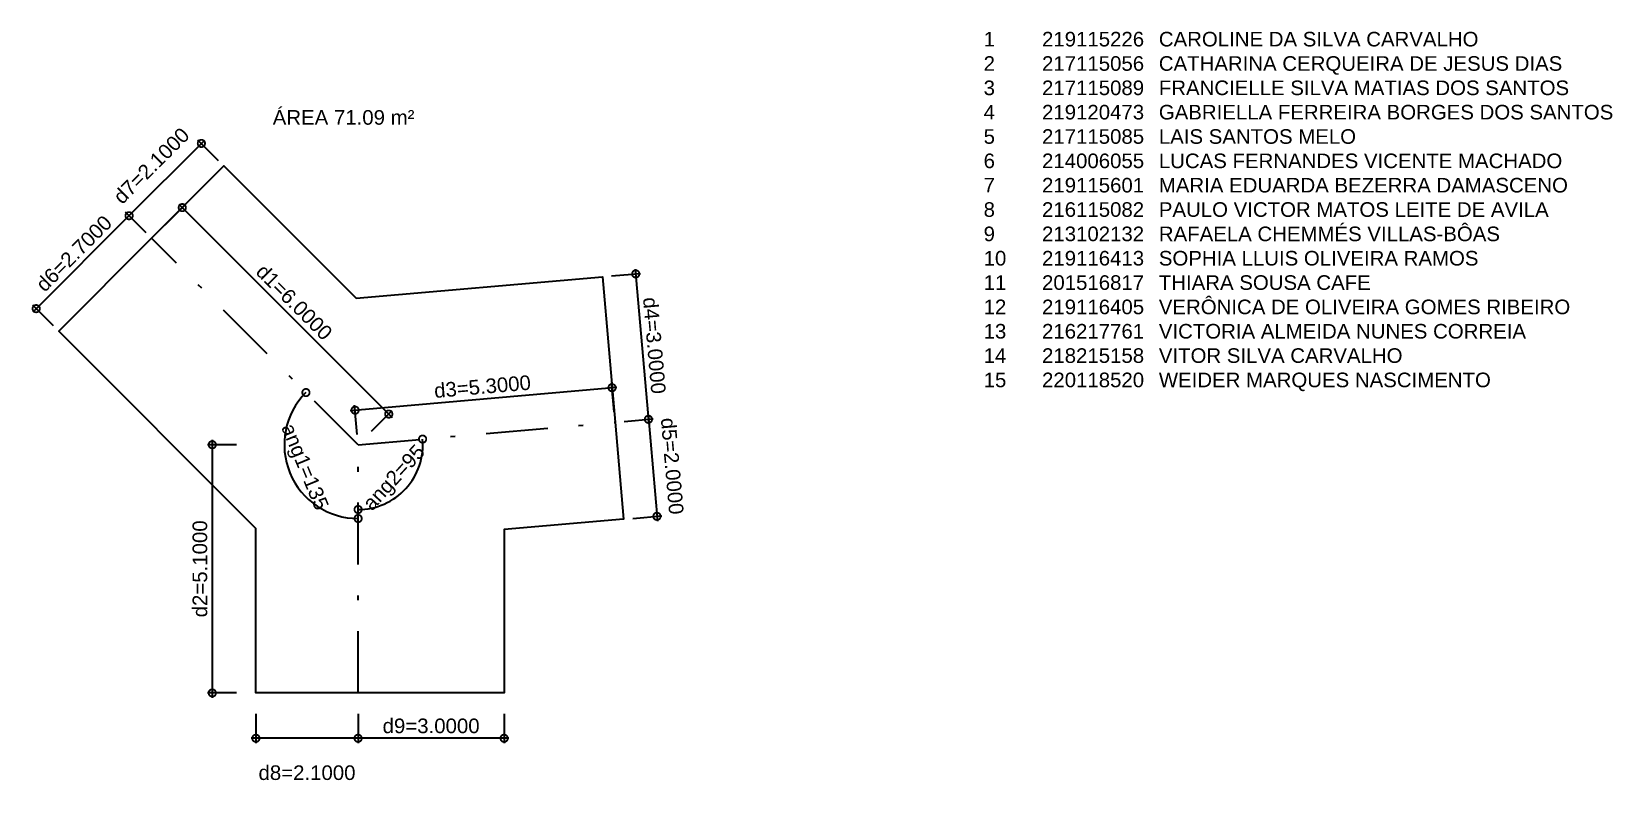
# Model space of a CAD drawing. Header units: metres. Extents: x -6.9 to 25.5, y -8.8 to 6.6.
import ezdxf

# ---------------------------------------------------------------- set-up
doc = ezdxf.new("R2010")
doc.units = ezdxf.units.M
doc.header["$LTSCALE"] = 0.1
doc.linetypes.add('DASHDOT', pattern=[25.4, 12.7, -6.35, 0, -6.35])
doc.layers.add('ARQ_EIXO CINZA 04', color=139, linetype='DASHDOT')
doc.layers.add('SIMB_01', color=1, linetype='Continuous')
doc.layers.add('COTA AZUL', color=5, linetype='Continuous', lineweight=25, true_color=0x0000ff)
doc.styles.add('Annot_3.0mm', font='arial.ttf', dxfattribs={"height": 3})
doc.styles.add('cota', font='arial.ttf')
doc.dimstyles.new('Info 01 - annot', dxfattribs={"dimtxt": 3, "dimasz": 3, "dimexe": 1, "dimexo": 1, "dimgap": 1, "dimtad": 1, "dimzin": 4, "dimtxsty": 'cota', "dimblk": 'DOTSMALL', "dimcen": 2, "dimdle": 1, "dimclrd": 256, "dimclre": 256, "dimclrt": 1, "dimazin": 2, "dimtfac": 0.09, "dimtmove": 2, "dimatfit": 2, "dimfxl": 5, "dimfxlon": 1, "dimtolj": 1, "dimtzin": 4, "dimlwd": -1, "dimarcsym": 1})

# ---------------------------------------------------------------- blocks, each defined once
blk = doc.blocks.new('_DotSmall')
at = {"color": 0, "linetype": 'ByBlock', "const_width": 0.5}
blk.add_lwpolyline([(-0.0625, 0, 1), (0.0625, 0, 1)], format="xyb", close=True, dxfattribs=at)
blk = doc.blocks.new('*D7')
at = {"layer": 'COTA AZUL', "lineweight": -2, "transparency": 16777216}
for p, q in [((-4.208, 2.643), (-3.783, 3.067)), ((0.035, -1.6), (0.459, -1.176))]:
    blk.add_line(p, q, dxfattribs=at)
at = {"layer": 'COTA AZUL', "transparency": 16777216}
blk.add_line((-3.925, 3.067), (0.459, -1.317), dxfattribs=at)
at = {"layer": 'Defpoints', "color": 0, "transparency": 16777216}
for p in [(-4.484, 2.366), (0.389, -1.246), (-0.241, -1.876)]:
    blk.add_point(p, dxfattribs=at)
at = {"layer": 'COTA AZUL', "transparency": 16777216, "xscale": 0.3, "yscale": 0.3, "zscale": 0.3}
for p, rotation in [((-3.854, 2.996), 135), ((0.389, -1.246), 315)]:
    blk.add_blockref('_DotSmall', p, dxfattribs=dict(at, rotation=rotation))
at = {"layer": 'COTA AZUL', "color": 1, "transparency": 16777216, "insert": (-1.554, 1.054), "char_height": 0.3, "attachment_point": 5, "rotation": 315, "style": 'cota'}
blk.add_mtext('\\A1;d1=6.0000', dxfattribs=at)
blk = doc.blocks.new('*D9')
at = {"layer": 'COTA AZUL', "lineweight": -2, "transparency": 16777216}
for p, q in [((-2.737, -1.876), (-3.337, -1.876)), ((-2.737, -6.976), (-3.337, -6.976))]:
    blk.add_line(p, q, dxfattribs=at)
at = {"layer": 'COTA AZUL', "transparency": 16777216}
blk.add_line((-3.237, -1.776), (-3.237, -7.076), dxfattribs=at)
at = {"layer": 'Defpoints', "color": 0, "transparency": 16777216}
for p in [(-0.241, -1.876), (-3.237, -6.976), (-0.241, -6.976)]:
    blk.add_point(p, dxfattribs=at)
at = {"layer": 'COTA AZUL', "transparency": 16777216, "xscale": 0.3, "yscale": 0.3, "zscale": 0.3}
for p, rotation in [((-3.237, -1.876), 90), ((-3.237, -6.976), 270)]:
    blk.add_blockref('_DotSmall', p, dxfattribs=dict(at, rotation=rotation))
at = {"layer": 'COTA AZUL', "color": 1, "transparency": 16777216, "insert": (-3.49, -4.426), "char_height": 0.3, "attachment_point": 5, "rotation": 90, "style": 'cota'}
blk.add_mtext('\\A1;d2=5.1000', dxfattribs=at)
blk = doc.blocks.new('*D8')
at = {"layer": 'COTA AZUL', "lineweight": -2, "transparency": 16777216}
for p, q in [((5.02, -1.202), (4.968, -0.604)), ((-0.26, -1.664), (-0.312, -1.066))]:
    blk.add_line(p, q, dxfattribs=at)
at = {"layer": 'COTA AZUL', "transparency": 16777216}
blk.add_line((-0.403, -1.174), (5.076, -0.695), dxfattribs=at)
at = {"layer": 'Defpoints', "color": 0, "transparency": 16777216}
for p in [(4.976, -0.704), (5.039, -1.414), (-0.241, -1.876)]:
    blk.add_point(p, dxfattribs=at)
at = {"layer": 'COTA AZUL', "transparency": 16777216, "xscale": 0.3, "yscale": 0.3, "zscale": 0.3}
for p, rotation in [((4.976, -0.704), 5.000000000000007), ((-0.303, -1.166), 185)]:
    blk.add_blockref('_DotSmall', p, dxfattribs=dict(at, rotation=rotation))
at = {"layer": 'COTA AZUL', "color": 1, "transparency": 16777216, "insert": (2.314, -0.682), "char_height": 0.3, "attachment_point": 5, "rotation": 5, "style": 'cota'}
blk.add_mtext('\\A1;d3=5.3000', dxfattribs=at)
blk = doc.blocks.new('*D3')
at = {"layer": 'COTA AZUL', "lineweight": -2, "transparency": 16777216}
for p, q in [((4.965, 1.591), (5.562, 1.643)), ((5.226, -1.398), (5.824, -1.346))]:
    blk.add_line(p, q, dxfattribs=at)
at = {"layer": 'COTA AZUL', "transparency": 16777216}
blk.add_line((5.454, 1.734), (5.733, -1.454), dxfattribs=at)
at = {"layer": 'Defpoints', "color": 0, "transparency": 16777216}
for p in [(4.777, 1.574), (5.039, -1.414), (5.724, -1.354)]:
    blk.add_point(p, dxfattribs=at)
at = {"layer": 'COTA AZUL', "transparency": 16777216, "xscale": 0.3, "yscale": 0.3, "zscale": 0.3}
for p, rotation in [((5.463, 1.634), 95.00000000000006), ((5.724, -1.354), 275.0000000000001)]:
    blk.add_blockref('_DotSmall', p, dxfattribs=dict(at, rotation=rotation))
at = {"layer": 'COTA AZUL', "color": 1, "transparency": 16777216, "insert": (5.846, 0.162), "char_height": 0.3, "attachment_point": 5, "rotation": 275, "style": 'cota'}
blk.add_mtext('\\A1;d4=3.0000', dxfattribs=at)
blk = doc.blocks.new('*D4')
at = {"layer": 'COTA AZUL', "transparency": 16777216}
blk.add_line((5.716, -1.255), (5.907, -3.446), dxfattribs=at)
at = {"layer": 'COTA AZUL', "lineweight": -2, "transparency": 16777216}
for p, q in [((5.226, -1.398), (5.824, -1.346)), ((5.401, -3.39), (5.998, -3.338))]:
    blk.add_line(p, q, dxfattribs=at)
at = {"layer": 'Defpoints', "color": 0, "transparency": 16777216}
for p in [(5.039, -1.414), (5.213, -3.407), (5.899, -3.347)]:
    blk.add_point(p, dxfattribs=at)
at = {"layer": 'COTA AZUL', "transparency": 16777216, "xscale": 0.3, "yscale": 0.3, "zscale": 0.3}
for p, rotation in [((5.724, -1.354), 95), ((5.899, -3.347), 275)]:
    blk.add_blockref('_DotSmall', p, dxfattribs=dict(at, rotation=rotation))
at = {"layer": 'COTA AZUL', "color": 1, "transparency": 16777216, "insert": (6.213, -2.315), "char_height": 0.3, "attachment_point": 5, "rotation": 275, "style": 'cota'}
blk.add_mtext('\\A1;d5=2.0000', dxfattribs=at)
blk = doc.blocks.new('*D6')
at = {"layer": 'COTA AZUL', "transparency": 16777216}
blk.add_line((-4.876, 2.899), (-6.926, 0.849), dxfattribs=at)
at = {"layer": 'COTA AZUL', "lineweight": -2, "transparency": 16777216}
for p, q in [((-4.593, 2.475), (-5.017, 2.899)), ((-6.502, 0.566), (-6.926, 0.99))]:
    blk.add_line(p, q, dxfattribs=at)
at = {"layer": 'Defpoints', "color": 0, "transparency": 16777216}
for p in [(-4.484, 2.366), (-6.855, 0.92), (-6.393, 0.457)]:
    blk.add_point(p, dxfattribs=at)
at = {"layer": 'COTA AZUL', "transparency": 16777216, "xscale": 0.3, "yscale": 0.3, "zscale": 0.3}
for p, rotation in [((-4.946, 2.829), 45.00000000000009), ((-6.855, 0.92), 225.0000000000001)]:
    blk.add_blockref('_DotSmall', p, dxfattribs=dict(at, rotation=rotation))
at = {"layer": 'COTA AZUL', "color": 1, "transparency": 16777216, "insert": (-6.08, 2.053), "char_height": 0.3, "attachment_point": 5, "rotation": 45, "style": 'cota'}
blk.add_mtext('\\A1;d6=2.7000', dxfattribs=at)
blk = doc.blocks.new('*D5')
at = {"layer": 'COTA AZUL', "transparency": 16777216}
blk.add_line((-5.017, 2.758), (-3.391, 4.384), dxfattribs=at)
at = {"layer": 'COTA AZUL', "lineweight": -2, "transparency": 16777216}
for p, q in [((-3.108, 3.96), (-3.532, 4.384)), ((-4.593, 2.475), (-5.017, 2.899))]:
    blk.add_line(p, q, dxfattribs=at)
at = {"layer": 'Defpoints', "color": 0, "transparency": 16777216}
for p in [(-3.461, 4.314), (-2.999, 3.851), (-4.484, 2.366)]:
    blk.add_point(p, dxfattribs=at)
at = {"layer": 'COTA AZUL', "transparency": 16777216, "xscale": 0.3, "yscale": 0.3, "zscale": 0.3}
for p, rotation in [((-3.461, 4.314), 44.99999999999999), ((-4.946, 2.829), 225)]:
    blk.add_blockref('_DotSmall', p, dxfattribs=dict(at, rotation=rotation))
at = {"layer": 'COTA AZUL', "color": 1, "transparency": 16777216, "insert": (-4.489, 3.856), "char_height": 0.3, "attachment_point": 5, "rotation": 45, "style": 'cota'}
blk.add_mtext('\\A1;d7=2.1000', dxfattribs=at)
blk = doc.blocks.new('*D13')
at = {"layer": 'COTA AZUL', "lineweight": -2, "transparency": 16777216}
for p, q in [((-2.341, -7.407), (-2.341, -8.007)), ((-0.241, -7.407), (-0.241, -8.007))]:
    blk.add_line(p, q, dxfattribs=at)
at = {"layer": 'COTA AZUL', "transparency": 16777216}
blk.add_line((-0.141, -7.907), (-2.441, -7.907), dxfattribs=at)
at = {"layer": 'Defpoints', "color": 0, "transparency": 16777216}
for p in [(-2.341, -6.976), (-0.241, -6.976), (-2.341, -7.907)]:
    blk.add_point(p, dxfattribs=at)
at = {"layer": 'COTA AZUL', "transparency": 16777216, "xscale": 0.3, "yscale": 0.3, "zscale": 0.3, "rotation": 180}
blk.add_blockref('_DotSmall', (-2.341, -7.907), dxfattribs=at)
at = {"layer": 'COTA AZUL', "transparency": 16777216, "xscale": 0.3, "yscale": 0.3, "zscale": 0.3}
blk.add_blockref('_DotSmall', (-0.241, -7.907), dxfattribs=at)
at = {"layer": 'COTA AZUL', "color": 1, "transparency": 16777216, "insert": (-1.291, -8.616), "char_height": 0.3, "attachment_point": 5, "style": 'cota'}
blk.add_mtext('\\A1;d8=2.1000', dxfattribs=at)
blk = doc.blocks.new('*D12')
at = {"layer": 'COTA AZUL', "lineweight": -2, "transparency": 16777216}
for p, q in [((-0.241, -7.407), (-0.241, -8.007)), ((2.759, -7.407), (2.759, -8.007))]:
    blk.add_line(p, q, dxfattribs=at)
at = {"layer": 'COTA AZUL', "transparency": 16777216}
blk.add_line((2.859, -7.907), (-0.341, -7.907), dxfattribs=at)
at = {"layer": 'Defpoints', "color": 0, "transparency": 16777216}
for p in [(-0.241, -6.976), (2.759, -6.976), (-0.241, -7.907)]:
    blk.add_point(p, dxfattribs=at)
at = {"layer": 'COTA AZUL', "transparency": 16777216, "xscale": 0.3, "yscale": 0.3, "zscale": 0.3, "rotation": 180}
blk.add_blockref('_DotSmall', (-0.241, -7.907), dxfattribs=at)
at = {"layer": 'COTA AZUL', "transparency": 16777216, "xscale": 0.3, "yscale": 0.3, "zscale": 0.3}
blk.add_blockref('_DotSmall', (2.759, -7.907), dxfattribs=at)
at = {"layer": 'COTA AZUL', "color": 1, "transparency": 16777216, "insert": (1.259, -7.654), "char_height": 0.3, "attachment_point": 5, "style": 'cota'}
blk.add_mtext('\\A1;d9=3.0000', dxfattribs=at)
blk = doc.blocks.new('*D10')
at = {"layer": 'COTA AZUL', "transparency": 16777216}
blk.add_arc((-0.241, -1.876), 1.516, 135, 270, dxfattribs=at)
at = {"layer": 'Defpoints', "color": 0, "transparency": 16777216}
for p in [(-4.484, 2.366), (-1.757, -1.876), (-0.241, -1.876), (-0.241, -1.876), (-0.241, -6.976)]:
    blk.add_point(p, dxfattribs=at)
at = {"layer": 'COTA AZUL', "transparency": 16777216, "xscale": 0.3, "yscale": 0.3, "zscale": 0.3, "rotation": 45.00000000000003}
blk.add_blockref('_DotSmall', (-1.313, -0.804), dxfattribs=at)
at = {"layer": 'COTA AZUL', "transparency": 16777216, "xscale": 0.3, "yscale": 0.3, "zscale": 0.3}
blk.add_blockref('_DotSmall', (-0.241, -3.392), dxfattribs=at)
at = {"layer": 'COTA AZUL', "color": 1, "transparency": 16777216, "insert": (-1.369, -2.344), "char_height": 0.3, "attachment_point": 5, "rotation": 292.5, "style": 'cota'}
blk.add_mtext('\\A1;ang1=135', dxfattribs=at)
blk = doc.blocks.new('*D11')
at = {"layer": 'COTA AZUL', "transparency": 16777216}
blk.add_arc((-0.241, -1.876), 1.331, 270, 5, dxfattribs=at)
at = {"layer": 'Defpoints', "color": 0, "transparency": 16777216}
for p in [(5.039, -1.414), (-0.241, -1.876), (-0.241, -1.876), (0.457, -3.009), (-0.241, -6.976)]:
    blk.add_point(p, dxfattribs=at)
at = {"layer": 'COTA AZUL', "transparency": 16777216, "xscale": 0.3, "yscale": 0.3, "zscale": 0.3}
for p, rotation in [((1.084, -1.76), 94.99999999999999), ((-0.241, -3.207), 180)]:
    blk.add_blockref('_DotSmall', p, dxfattribs=dict(at, rotation=rotation))
at = {"layer": 'COTA AZUL', "color": 1, "transparency": 16777216, "insert": (0.523, -2.576), "char_height": 0.3, "attachment_point": 5, "rotation": 47.5, "style": 'cota'}
blk.add_mtext('\\A1;ang2=95', dxfattribs=at)

msp = doc.modelspace()

# ---------------------------------------------------------------- linework, layer by layer
msp.add_lwpolyline([(-4.484, 2.366), (-2.999, 3.851), (-0.28, 1.132), (4.777, 1.574), (5.039, -1.414), (5.213, -3.407), (2.759, -3.621), (2.759, -6.976), (-0.241, -6.976), (-2.341, -6.976), (-2.341, -3.595), (-6.393, 0.457), (-4.484, 2.366)])
at = {"layer": 'ARQ_EIXO CINZA 04'}
for p, q in [((-0.241, -1.876), (-4.484, 2.366)), ((-0.241, -1.876), (5.039, -1.414)), ((-0.241, -6.976), (-0.241, -1.876))]:
    msp.add_line(p, q, dxfattribs=at)

# ---------------------------------------------------------------- texts
at = {"layer": 'COTA AZUL', "insert": (12.611, 6.607), "char_height": 0.3, "width": 13.53941, "attachment_point": 1, "style": 'cota'}
msp.add_mtext('1 ^I219115226 ^ICAROLINE DA SILVA CARVALHO\\P2 ^I217115056 ^ICATHARINA CERQUEIRA DE JESUS DIAS\\P3 ^I217115089 ^IFRANCIELLE SILVA MATIAS DOS SANTOS\\P4 ^I219120473 ^IGABRIELLA FERREIRA BORGES DOS SANTOS\\P5 ^I217115085 ^ILAIS SANTOS MELO\\P6 ^I214006055 ^ILUCAS FERNANDES VICENTE MACHADO\\P7 ^I219115601 ^IMARIA EDUARDA BEZERRA DAMASCENO\\P8 ^I216115082 ^IPAULO VICTOR MATOS LEITE DE AVILA\\P9 ^I213102132 ^IRAFAELA CHEMMÉS VILLAS-BÔAS\\P10 ^I219116413 ^ISOPHIA LLUIS OLIVEIRA RAMOS\\P11 ^I201516817 ^ITHIARA SOUSA CAFE\\P12 ^I219116405 ^IVERÔNICA DE OLIVEIRA GOMES RIBEIRO\\P13 ^I216217761 ^IVICTORIA ALMEIDA NUNES CORREIA\\P14 ^I218215158 ^IVITOR SILVA CARVALHO\\P15 ^I220118520 ^IWEIDER MARQUES NASCIMENTO ', dxfattribs=at)
at = {"layer": 'SIMB_01', "insert": (-1.995, 4.999), "char_height": 0.3, "width": 3.9108, "attachment_point": 1, "style": 'Annot_3.0mm'}
msp.add_mtext('ÁREA 71.09 m²', dxfattribs=at)

# ---------------------------------------------------------------- dimensions: what is measured, and where the dimension line sits
at = {"layer": 'COTA AZUL'}
for p1, p2, distance, text, picture, middle in [((-4.484, 2.366), (-2.999, 3.851), 0.654, 'd7=2.1000', '*D5', (-4.489, 3.856)), ((-4.484, 2.366), (-0.241, -1.876), 0.891, 'd1=6.0000', '*D7', (-1.554, 1.054)), ((-4.484, 2.366), (-6.393, 0.457), -0.654, 'd6=2.7000', '*D6', (-6.08, 2.053)), ((4.777, 1.574), (5.039, -1.414), 0.688, 'd4=3.0000', '*D3', (5.846, 0.162)), ((-0.241, -1.876), (5.039, -1.414), 0.713, 'd3=5.3000', '*D8', (2.314, -0.682)), ((5.039, -1.414), (5.213, -3.407), 0.688, 'd5=2.0000', '*D4', (6.213, -2.315)), ((-0.241, -6.976), (-2.341, -6.976), 0.931, 'd8=2.1000', '*D13', (-1.291, -8.616)), ((2.759, -6.976), (-0.241, -6.976), 0.931, 'd9=3.0000', '*D12', (1.259, -7.654))]:
    dim = msp.add_aligned_dim(p1=p1, p2=p2, distance=distance, text=text, dimstyle='Info 01 - annot', dxfattribs=at)
    dim.commit()
    dim.dimension.update_dxf_attribs({"geometry": picture, "text_midpoint": middle})
for base, line1, text, picture, middle in [((-1.757, -1.876), ((-0.241, -1.876), (-4.484, 2.366)), 'ang1=135', '*D10', (-1.369, -2.344)), ((0.457, -3.009), ((-0.241, -1.876), (5.039, -1.414)), 'ang2=95', '*D11', (0.523, -2.576))]:
    dim = msp.add_angular_dim_2l(base=base, line1=line1, line2=((-0.241, -6.976), (-0.241, -1.876)), text=text, dimstyle='Info 01 - annot', dxfattribs=at)
    dim.commit()
    dim.dimension.update_dxf_attribs({"geometry": picture, "text_midpoint": middle})
dim = msp.add_linear_dim(base=(-3.237, -6.976), p1=(-0.241, -1.876), p2=(-0.241, -6.976), angle=90, text='d2=5.1000', dimstyle='Info 01 - annot', dxfattribs=at)
dim.commit()
dim.dimension.update_dxf_attribs({"geometry": '*D9', "text_midpoint": (-3.49, -4.426)})

doc.saveas('drawing.dxf')
